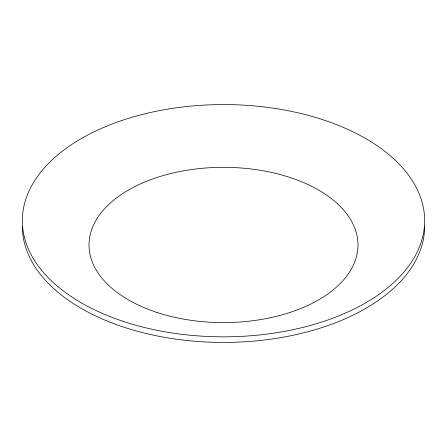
<?xml version="1.0" encoding="UTF-8"?>
<svg xmlns="http://www.w3.org/2000/svg" width="447" height="447" viewBox="0 0 447 447"><rect width="100%" height="100%" fill="white"/><g stroke="black" fill="none" stroke-linecap="round" stroke-linejoin="round"><path stroke-width="0.67" d="M424.65 226.299A201.15 116.131 0 0 1 223.5 342.43A201.15 116.131 0 0 1 22.35 226.299M122.925 321.276A201.15 116.131 0 0 0 424.65 220.701A201.15 116.131 0 0 0 122.925 120.126A201.15 116.131 0 0 0 122.925 321.276M156.26 312.207A134.486 77.644 0 0 0 357.986 244.962A134.486 77.644 0 0 0 156.26 177.722A134.486 77.644 0 0 0 156.26 312.207"/></g></svg>
